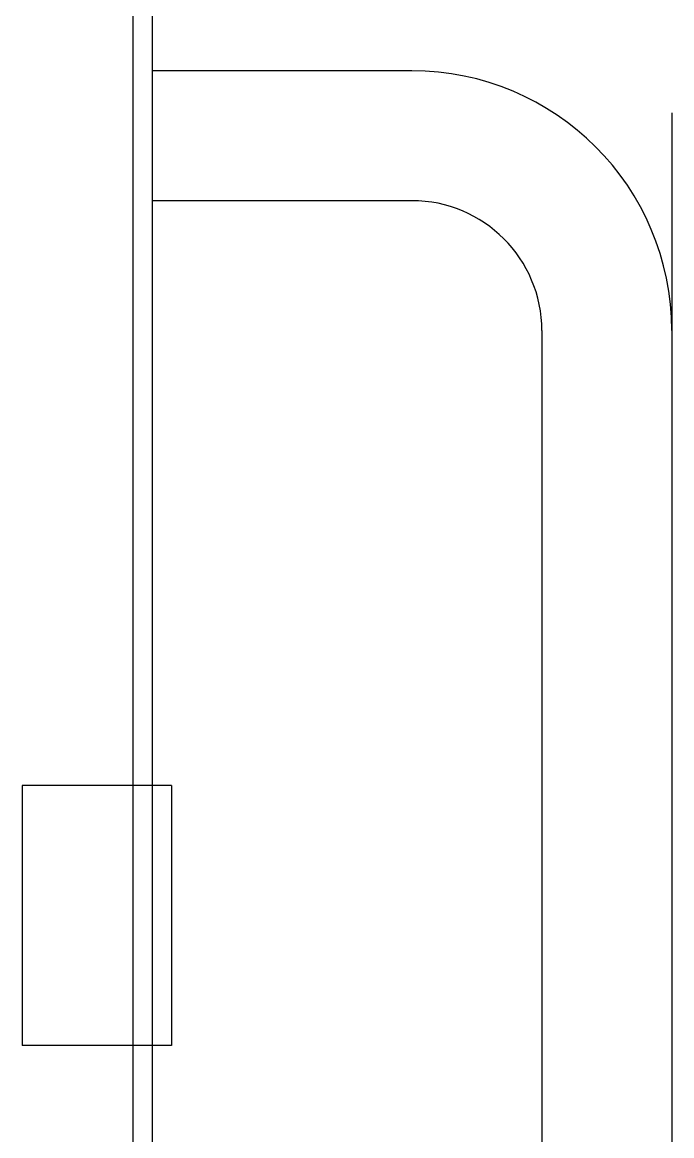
# Model space of a CAD drawing. Extents: x -3080 to 28500, y -1326 to 31609.
# Drawn here: x 6627.81 to 6632.81, y 26383.57 to 26392.13 of the extents above; entities that cross this region are included whole.
import ezdxf

# ---------------------------------------------------------------- set-up
doc = ezdxf.new("R2010")
doc.units = 0
doc.header["$LTSCALE"] = 100
doc.layers.add('0-xref', color=8, linetype='Continuous')
doc.layers.add('188K-SM-07-F10-MECH-CR PIPE-Y2257103$0$AP7P1-SM-08-FNN-120-A(4)-SMP$0$15P6-SM-08-FNN-320-A(10)-UIS-TCM$0$15P6-SM-08-FNN-00-(@10)170308-MIC$0$0-CDS', color=140, linetype='Continuous')

# ---------------------------------------------------------------- blocks, each defined once
blk = doc.blocks.new('188K-SM-07-F10-MECH-CR PIPE-Y2257103$0$CDS-CVD')
at = {"layer": '188K-SM-07-F10-MECH-CR PIPE-Y2257103$0$AP7P1-SM-08-FNN-120-A(4)-SMP$0$15P6-SM-08-FNN-320-A(10)-UIS-TCM$0$15P6-SM-08-FNN-00-(@10)170308-MIC$0$0-CDS', "ltscale": 0.1}
for p, q in [((6628.81, -72926.4022), (6628.81, -72972.7522)), ((6628.66, -72926.5522), (6628.66, -72972.4522)), ((6630.81, -72943.0022), (6628.81, -72943.0022)), ((6632.81, -72943.3259), (6632.81, -72952.3259)), ((6630.81, -72944.0022), (6628.81, -72944.0022)), ((6631.81, -72945.0022), (6631.81, -72954.0022)), ((6627.81, -72948.5022), (6627.81, -72950.5022)), ((6628.96, -72948.5022), (6627.81, -72948.5022)), ((6628.66, -72948.5022), (6628.66, -72950.5022)), ((6628.96, -72948.5022), (6628.96, -72950.5022)), ((6628.96, -72950.5022), (6627.81, -72950.5022))]:
    blk.add_line(p, q, dxfattribs=at)
for radius in [2, 1]:
    blk.add_arc((6630.81, -72945.0022), radius, 0, 90, dxfattribs=at)
blk = doc.blocks.new('188K-SM-07-F10-MECH-CR PIPE-Y2257103')
blk.add_blockref('188K-SM-07-F10-MECH-CR PIPE-Y2257103$0$CDS-CVD', (0, 99334.7631))

msp = doc.modelspace()

# ---------------------------------------------------------------- block references
at = {"layer": '0-xref'}
msp.add_blockref('188K-SM-07-F10-MECH-CR PIPE-Y2257103', (0, 0), dxfattribs=at)

doc.saveas('drawing.dxf')
